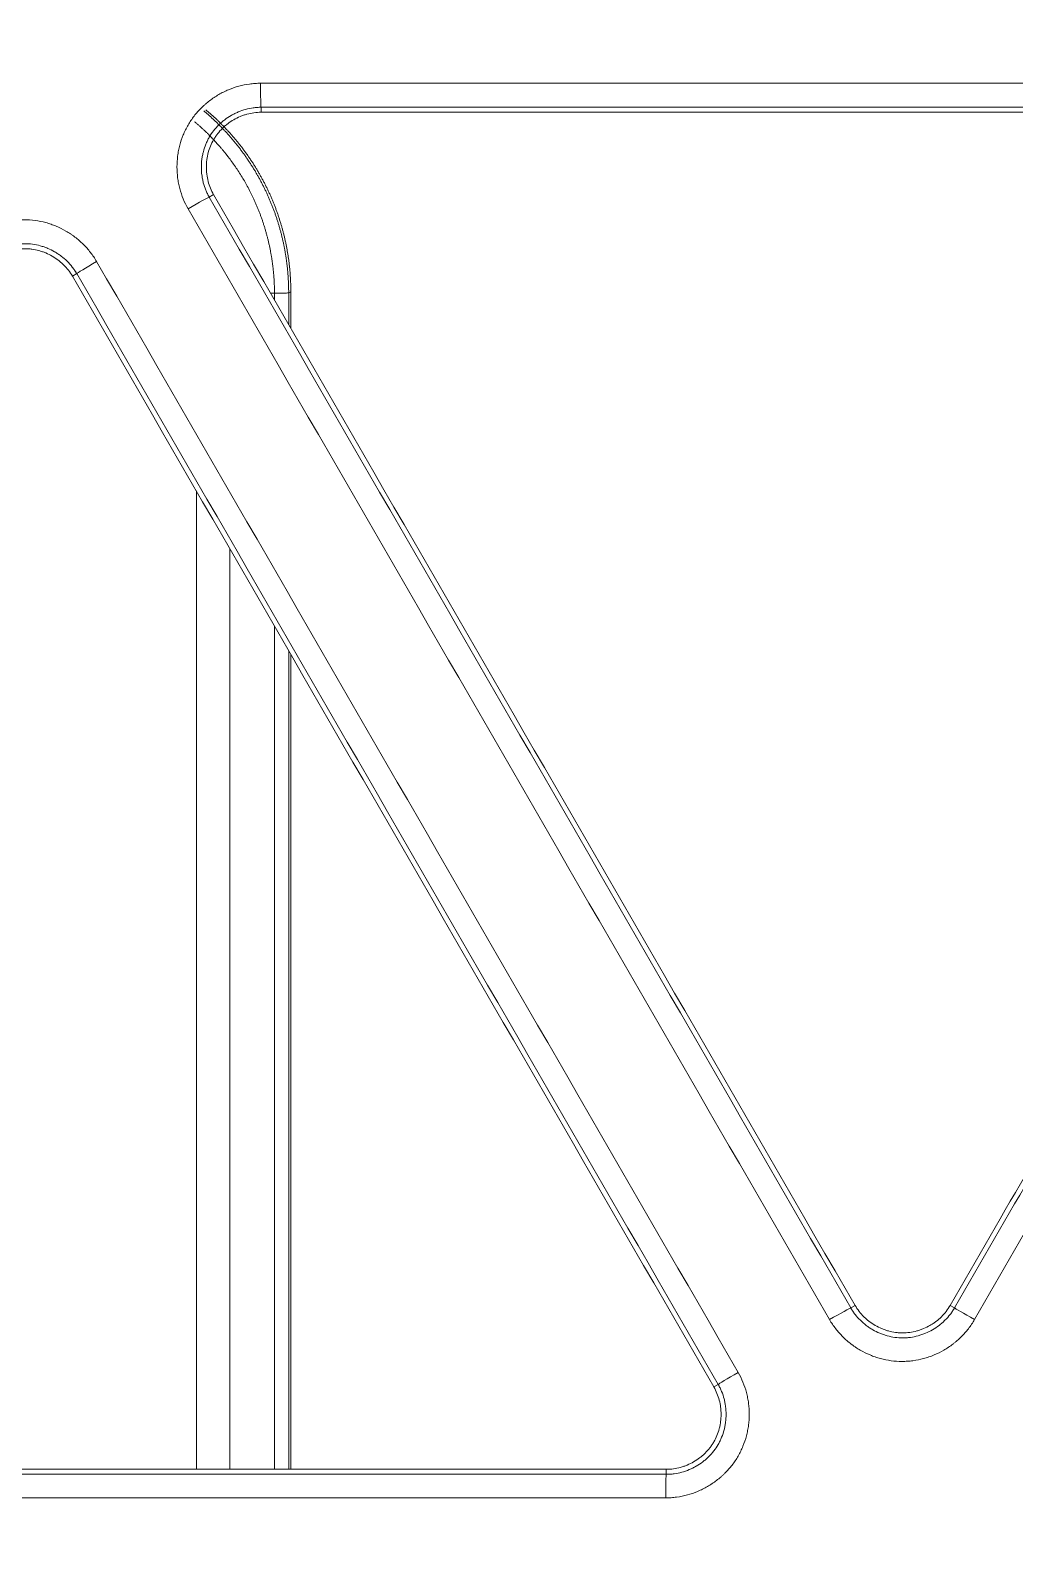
# Model space of a CAD drawing. Header units: inches. Extents: x 405346 to 489838, y -25612 to 14934.
# Drawn here: x 462602.36 to 462621.98, y 4442.66 to 4472.97 of the extents above; entities that cross this region are included whole.
import ezdxf

# ---------------------------------------------------------------- set-up
doc = ezdxf.new("R2010")
doc.units = ezdxf.units.IN
doc.header["$LTSCALE"] = 200
doc.header["$MEASUREMENT"] = 0
doc.layers.add('SS-EQ', color=2, linetype='Continuous', lineweight=20)

# ---------------------------------------------------------------- blocks, each defined once
blk = doc.blocks.new('4way무풍')
at = {"layer": 'SS-EQ'}
for p, q in [((-187.771, 150.014), (-187.771, 149.915)), ((-188.719, 148.273), (-188.805, 148.223)), ((-191.448, 146.698), (-191.534, 146.648)), ((-187.585, 146.309), (-187.505, 146.309)), ((-187.505, 146.169), (-187.505, 146.309)), ((-187.221, 146.312), (-187.179, 146.332)), ((-187.221, 145.677), (-187.221, 146.312)), ((-187.179, 146.332), (-187.179, 145.602)), ((-189.062, 142.365), (-189.062, 122.857)), ((-188.398, 141.214), (-188.398, 122.856)), ((-187.505, 122.856), (-187.505, 139.666)), ((-187.221, 122.855), (-187.221, 139.174)), ((-187.179, 139.099), (-187.179, 122.854)), ((-176.018, 126.075), (-175.932, 126.125)), ((-174.036, 126.125), (-173.949, 126.075)), ((-178.747, 124.499), (-178.66, 124.549)), ((-179.695, 122.758), (-179.695, 122.858))]:
    blk.add_line(p, q, dxfattribs=at)
for centre, major_axis, ratio, start_param, end_param in [((-187.771, 150.488), (0, -0.474), 0.026189, 4.702146, 6.248086), ((-189.215, 147.986), (0.41, 0.237), 0.021927, 0.034915, 1.589153), ((-191.037, 146.934), (-0.41, -0.237), 0.021947, 4.731415, 6.24827), ((-176.428, 125.838), (0.41, 0.237), 0.020871, 0.034914, 1.589055), ((-173.539, 125.838), (0.41, -0.237), 0.004785, 3.1765, 4.685594), ((-178.25, 124.786), (0.41, 0.237), 0.020874, 1.589656, 3.106678), ((-179.694, 122.284), (0, -0.474), 0.027345, 3.176512, 4.704134)]:
    blk.add_ellipse(centre, major_axis=major_axis, ratio=ratio, start_param=start_param, end_param=end_param, dxfattribs=at)
for points, knots in [([(-346.359, 0), (-346.359, 27.812), (-346.359, 55.623), (-346.359, 97.341), (-346.359, 111.247), (-346.359, 139.059), (-346.359, 152.964), (-346.359, 180.776), (-346.359, 194.682), (-346.359, 222.494), (-346.359, 236.4), (-346.358, 257.259), (-346.358, 264.212), (-346.359, 272.903), (-346.359, 274.641), (-346.359, 277.248), (-346.359, 278.117), (-346.358, 279.856), (-346.358, 280.725), (-346.358, 282.028), (-346.358, 282.463), (-346.358, 283.332), (-346.359, 283.767), (-346.359, 284.419), (-346.359, 284.636), (-346.359, 285.07), (-346.358, 285.288), (-346.355, 285.722), (-346.353, 285.939), (-346.345, 286.374), (-346.34, 286.591), (-346.322, 287.243), (-346.305, 287.677), (-346.262, 288.546), (-346.235, 288.98), (-346.174, 289.848), (-346.138, 290.283), (-346.078, 290.934), (-346.057, 291.151), (-346.012, 291.584), (-345.894, 292.666), (-345.748, 293.74), (-345.479, 295.449), (-345.327, 296.299), (-344.817, 298.834), (-344.407, 300.504), (-343.687, 302.982), (-343.172, 304.624), (-342.294, 307.059), (-341.638, 308.662), (-341.119, 309.858), (-340.941, 310.255), (-340.713, 310.75), (-340.668, 310.849), (-340.576, 311.047), (-340.437, 311.342), (-339.919, 312.422), (-339.029, 314.158), (-338.177, 315.659), (-336.854, 317.88), (-335.912, 319.32), (-334.41, 321.417), (-333.378, 322.795), (-331.741, 324.8), (-330.589, 326.095), (-329.702, 327.05), (-329.403, 327.366), (-329.023, 327.757), (-328.947, 327.835), (-328.795, 327.991), (-328.566, 328.224), (-327.719, 329.07), (-326.303, 330.411), (-324.35, 332.11), (-322.332, 333.721), (-320.944, 334.737), (-319.535, 335.723), (-318.819, 336.202), (-317.367, 337.129), (-315.893, 338.027), (-314.376, 338.866), (-313.222, 339.472), (-312.835, 339.671), (-312.249, 339.962), (-312.054, 340.059), (-311.662, 340.249), (-309.896, 341.094), (-308.103, 341.848), (-305.68, 342.749), (-304.055, 343.315), (-302.408, 343.812), (-299.923, 344.505), (-298.245, 344.898), (-295.697, 345.381), (-294.842, 345.525), (-293.766, 345.682), (-293.551, 345.712), (-293.119, 345.77), (-292.903, 345.798), (-292.254, 345.879), (-291.821, 345.928), (-290.523, 346.062), (-289.657, 346.132), (-288.357, 346.21), (-287.924, 346.231), (-287.057, 346.265), (-286.624, 346.277), (-285.974, 346.288), (-285.757, 346.29), (-285.323, 346.293), (-285.107, 346.293), (-284.673, 346.294), (-284.456, 346.293), (-284.023, 346.293), (-283.806, 346.293), (-283.155, 346.292), (-282.722, 346.292), (-281.855, 346.292), (-281.421, 346.292), (-280.12, 346.293), (-279.253, 346.293), (-277.519, 346.294), (-276.652, 346.294), (-274.05, 346.294), (-272.316, 346.294), (-267.113, 346.293), (-263.645, 346.293), (-256.707, 346.293), (-253.239, 346.293), (-242.833, 346.293), (-235.896, 346.294), (-222.022, 346.294), (-215.084, 346.294), (-194.273, 346.294), (-180.398, 346.294), (-152.65, 346.294), (-138.775, 346.294), (-111.027, 346.294), (-97.152, 346.294), (-69.403, 346.294), (-55.529, 346.294), (-34.718, 346.294), (-27.78, 346.294), (-13.906, 346.294), (-6.969, 346.294), (-0.032, 346.294)], [0, 0, 0, 0, 0.125, 0.125, 0.1875, 0.1875, 0.25, 0.25, 0.3125, 0.3125, 0.375, 0.375, 0.40625, 0.40625, 0.414063, 0.414063, 0.417969, 0.417969, 0.421875, 0.421875, 0.423828, 0.423828, 0.425781, 0.425781, 0.426758, 0.426758, 0.427734, 0.427734, 0.428711, 0.428711, 0.429688, 0.429688, 0.431641, 0.431641, 0.433594, 0.433594, 0.435547, 0.435547, 0.436523, 0.436523, 0.4375, 0.441406, 0.441406, 0.445313, 0.445313, 0.453125, 0.453125, 0.457031, 0.460938, 0.464844, 0.464844, 0.466797, 0.466797, 0.467285, 0.467285, 0.467773, 0.46875, 0.472656, 0.476563, 0.476563, 0.484375, 0.484375, 0.488281, 0.492188, 0.496094, 0.496094, 0.498047, 0.498047, 0.498535, 0.498535, 0.499023, 0.5, 0.503906, 0.507813, 0.511719, 0.515625, 0.515625, 0.519531, 0.519531, 0.523438, 0.527344, 0.527344, 0.529297, 0.529297, 0.530273, 0.530273, 0.53125, 0.539063, 0.539063, 0.542969, 0.546875, 0.546875, 0.554688, 0.554688, 0.558594, 0.558594, 0.55957, 0.55957, 0.560547, 0.560547, 0.5625, 0.5625, 0.566406, 0.566406, 0.568359, 0.568359, 0.570313, 0.570313, 0.571289, 0.571289, 0.572266, 0.572266, 0.573242, 0.573242, 0.574219, 0.574219, 0.576172, 0.576172, 0.578125, 0.578125, 0.582031, 0.582031, 0.585938, 0.585938, 0.59375, 0.59375, 0.609375, 0.609375, 0.625, 0.625, 0.65625, 0.65625, 0.6875, 0.6875, 0.75, 0.75, 0.8125, 0.8125, 0.875, 0.875, 0.9375, 0.9375, 0.96875, 0.96875, 1, 1, 1, 1]), ([(-0.032, 345.099), (-6.961, 345.099), (-13.891, 345.099), (-27.749, 345.099), (-34.679, 345.098), (-55.467, 345.098), (-69.326, 345.098), (-97.044, 345.097), (-110.903, 345.097), (-138.621, 345.096), (-152.479, 345.095), (-180.197, 345.093), (-194.056, 345.092), (-214.845, 345.089), (-221.774, 345.088), (-235.633, 345.086), (-242.562, 345.085), (-256.421, 345.082), (-263.351, 345.08), (-272.012, 345.079), (-273.745, 345.079), (-276.343, 345.078), (-277.21, 345.078), (-278.942, 345.077), (-279.808, 345.077), (-281.107, 345.076), (-281.54, 345.076), (-282.407, 345.076), (-282.84, 345.076), (-283.706, 345.075), (-284.139, 345.075), (-284.789, 345.074), (-285.005, 345.073), (-285.438, 345.071), (-285.655, 345.069), (-286.304, 345.059), (-286.737, 345.048), (-287.602, 345.017), (-288.034, 344.996), (-289.33, 344.921), (-290.194, 344.852), (-291.488, 344.721), (-291.92, 344.673), (-292.566, 344.593), (-292.782, 344.565), (-293.212, 344.507), (-294.286, 344.357), (-295.351, 344.179), (-297.891, 343.698), (-299.563, 343.307), (-302.038, 342.614), (-303.678, 342.117), (-305.297, 341.55), (-307.709, 340.648), (-309.296, 339.975), (-311.056, 339.137), (-311.349, 338.996), (-311.641, 338.852), (-311.836, 338.756), (-311.933, 338.707), (-312.418, 338.463), (-312.803, 338.264), (-313.95, 337.656), (-314.704, 337.235), (-316.19, 336.364), (-316.921, 335.913), (-318.363, 334.982), (-319.073, 334.501), (-320.472, 333.511), (-321.848, 332.49), (-323.849, 330.871), (-325.784, 329.163), (-327.03, 327.964), (-327.795, 327.195), (-327.947, 327.04), (-328.25, 326.729), (-328.401, 326.572), (-328.849, 326.101), (-329.144, 325.784), (-330.019, 324.826), (-331.153, 323.527), (-332.763, 321.515), (-333.776, 320.132), (-334.759, 318.728), (-335.235, 318.015), (-336.157, 316.57), (-336.603, 315.837), (-337.465, 314.349), (-338.296, 312.841), (-339.065, 311.29), (-339.481, 310.406), (-339.527, 310.307), (-339.618, 310.11), (-339.754, 309.814), (-340.065, 309.122), (-340.322, 308.526), (-340.821, 307.33), (-341.451, 305.726), (-342.288, 303.29), (-342.776, 301.647), (-343.454, 299.168), (-343.836, 297.496), (-344.302, 294.959), (-344.439, 294.108), (-344.619, 292.825), (-344.701, 292.181), (-344.786, 291.427), (-344.82, 291.103), (-344.842, 290.887), (-344.852, 290.779), (-344.946, 289.806), (-345.01, 288.941), (-345.078, 287.644), (-345.096, 287.211), (-345.116, 286.563), (-345.122, 286.346), (-345.13, 285.914), (-345.133, 285.698), (-345.138, 285.265), (-345.139, 285.049), (-345.14, 284.616), (-345.14, 284.4), (-345.141, 283.751), (-345.141, 283.319), (-345.141, 282.67), (-345.141, 282.453), (-345.141, 282.021), (-345.141, 281.805), (-345.142, 281.156), (-345.142, 280.723), (-345.142, 279.426), (-345.143, 278.561), (-345.144, 276.83), (-345.144, 275.965), (-345.145, 273.37), (-345.145, 271.64), (-345.146, 262.989), (-345.147, 256.068), (-345.152, 235.306), (-345.154, 221.464), (-345.157, 193.781), (-345.158, 179.94), (-345.16, 152.257), (-345.161, 138.415), (-345.162, 110.732), (-345.163, 69.207), (-345.164, 27.683), (-345.164, 0)], [0, 0, 0, 0, 0.03125, 0.03125, 0.0625, 0.0625, 0.125, 0.125, 0.1875, 0.1875, 0.25, 0.25, 0.3125, 0.3125, 0.34375, 0.34375, 0.375, 0.375, 0.40625, 0.40625, 0.414063, 0.414063, 0.417969, 0.417969, 0.421875, 0.421875, 0.423828, 0.423828, 0.425781, 0.425781, 0.427734, 0.427734, 0.428711, 0.428711, 0.429688, 0.429688, 0.431641, 0.431641, 0.433594, 0.433594, 0.4375, 0.4375, 0.439453, 0.439453, 0.44043, 0.44043, 0.441406, 0.445313, 0.445313, 0.453125, 0.453125, 0.457031, 0.460938, 0.460938, 0.46875, 0.46875, 0.469727, 0.470215, 0.470215, 0.470703, 0.470703, 0.472656, 0.472656, 0.476563, 0.476563, 0.480469, 0.480469, 0.484375, 0.484375, 0.488281, 0.492188, 0.496094, 0.5, 0.5, 0.500977, 0.500977, 0.501953, 0.501953, 0.503906, 0.503906, 0.507813, 0.511719, 0.515625, 0.515625, 0.519531, 0.519531, 0.523438, 0.523438, 0.527344, 0.53125, 0.53125, 0.531738, 0.531738, 0.532227, 0.533203, 0.535156, 0.535156, 0.539063, 0.542969, 0.546875, 0.546875, 0.554688, 0.554688, 0.558594, 0.558594, 0.560547, 0.561523, 0.562012, 0.562012, 0.5625, 0.5625, 0.566406, 0.566406, 0.568359, 0.568359, 0.569336, 0.569336, 0.570313, 0.570313, 0.571289, 0.571289, 0.572266, 0.572266, 0.574219, 0.574219, 0.575195, 0.575195, 0.576172, 0.576172, 0.578125, 0.578125, 0.582031, 0.582031, 0.585938, 0.585938, 0.59375, 0.59375, 0.625, 0.625, 0.6875, 0.6875, 0.75, 0.75, 0.8125, 0.8125, 0.875, 1, 1, 1, 1]), ([(-189.228, 147.991), (-189.264, 148.055), (-189.296, 148.12), (-189.351, 148.254), (-189.374, 148.322), (-189.402, 148.428), (-189.41, 148.463), (-189.421, 148.517), (-189.424, 148.535), (-189.43, 148.571), (-189.433, 148.59), (-189.444, 148.68), (-189.453, 148.824), (-189.444, 148.969), (-189.433, 149.06), (-189.43, 149.078), (-189.424, 149.115), (-189.421, 149.132), (-189.41, 149.186), (-189.402, 149.222), (-189.374, 149.327), (-189.352, 149.395), (-189.31, 149.496), (-189.295, 149.529), (-189.263, 149.595), (-189.246, 149.627), (-189.191, 149.722), (-189.11, 149.842), (-189.014, 149.951), (-188.949, 150.015), (-188.936, 150.028), (-188.909, 150.053), (-188.896, 150.065), (-188.854, 150.101), (-188.826, 150.124), (-188.74, 150.19), (-188.679, 150.23), (-188.585, 150.285), (-188.537, 150.311), (-188.488, 150.334), (-188.454, 150.349), (-188.438, 150.357), (-188.353, 150.392), (-188.216, 150.439), (-188.074, 150.468), (-187.966, 150.483), (-187.93, 150.487), (-187.856, 150.492), (-187.82, 150.493), (-187.783, 150.493)], [0, 0, 0, 0, 0.0625, 0.0625, 0.125, 0.125, 0.15625, 0.15625, 0.171875, 0.171875, 0.1875, 0.1875, 0.25, 0.3125, 0.3125, 0.328125, 0.328125, 0.34375, 0.34375, 0.375, 0.375, 0.4375, 0.4375, 0.46875, 0.46875, 0.5, 0.5, 0.5625, 0.625, 0.625, 0.640625, 0.640625, 0.65625, 0.65625, 0.6875, 0.6875, 0.75, 0.75, 0.78125, 0.796875, 0.796875, 0.8125, 0.8125, 0.875, 0.9375, 0.9375, 0.96875, 0.96875, 1, 1, 1, 1]), ([(-187.783, 150.493), (-186.717, 150.493), (-185.652, 150.493), (-183.52, 150.493), (-182.455, 150.493), (-179.258, 150.494), (-177.126, 150.494), (-170.732, 150.494), (-166.468, 150.495), (-162.205, 150.495)], [0, 0, 0, 0, 0.125, 0.125, 0.25, 0.25, 0.5, 0.5, 1, 1, 1, 1]), ([(-187.771, 150.014), (-187.774, 150.014), (-187.778, 150.014), (-187.784, 150.014), (-187.794, 150.014), (-187.804, 150.014), (-187.824, 150.013), (-187.837, 150.013), (-187.876, 150.01), (-187.902, 150.007), (-187.979, 149.996), (-188.081, 149.975), (-188.179, 149.942), (-188.239, 149.916), (-188.251, 149.911), (-188.275, 149.9), (-188.31, 149.883), (-188.345, 149.865), (-188.412, 149.826), (-188.455, 149.797), (-188.517, 149.75), (-188.537, 149.733), (-188.577, 149.699), (-188.596, 149.681), (-188.652, 149.626), (-188.721, 149.549), (-188.779, 149.462), (-188.818, 149.395), (-188.83, 149.371), (-188.853, 149.324), (-188.864, 149.301), (-188.893, 149.229), (-188.91, 149.179), (-188.929, 149.104), (-188.938, 149.066), (-188.945, 149.028), (-188.949, 149.002), (-188.951, 148.989), (-188.959, 148.924), (-188.966, 148.82), (-188.959, 148.716), (-188.949, 148.639), (-188.945, 148.613), (-188.935, 148.562), (-188.93, 148.536), (-188.91, 148.461), (-188.893, 148.412), (-188.864, 148.34), (-188.848, 148.304), (-188.827, 148.263), (-188.816, 148.243), (-188.812, 148.235), (-188.808, 148.229), (-188.807, 148.226), (-188.805, 148.223)], [0, 0, 0, 0, 0.003906, 0.003906, 0.007812, 0.015625, 0.015625, 0.03125, 0.03125, 0.0625, 0.0625, 0.125, 0.1875, 0.1875, 0.203125, 0.203125, 0.21875, 0.25, 0.25, 0.3125, 0.3125, 0.34375, 0.34375, 0.375, 0.375, 0.4375, 0.5, 0.5, 0.53125, 0.53125, 0.5625, 0.5625, 0.625, 0.625, 0.65625, 0.671875, 0.671875, 0.6875, 0.6875, 0.75, 0.8125, 0.8125, 0.84375, 0.84375, 0.875, 0.875, 0.9375, 0.9375, 0.96875, 0.984375, 0.992187, 0.996094, 0.996094, 1, 1, 1, 1]), ([(-188.914, 149.942), (-188.905, 149.934), (-188.887, 149.919), (-188.861, 149.897), (-188.835, 149.874), (-188.809, 149.851), (-188.783, 149.828), (-188.757, 149.804), (-188.732, 149.781), (-188.706, 149.757), (-188.681, 149.733), (-188.656, 149.709), (-188.631, 149.685), (-188.607, 149.66), (-188.582, 149.635), (-188.558, 149.611), (-188.534, 149.586), (-188.51, 149.56), (-188.486, 149.535), (-188.463, 149.509), (-188.439, 149.484), (-188.416, 149.458), (-188.393, 149.432), (-188.37, 149.406), (-188.348, 149.379), (-188.325, 149.353), (-188.303, 149.326), (-188.281, 149.299), (-188.259, 149.272), (-188.238, 149.245), (-188.216, 149.217), (-188.195, 149.19), (-188.174, 149.162), (-188.153, 149.134), (-188.133, 149.106), (-188.112, 149.078), (-188.092, 149.05), (-188.072, 149.021), (-188.053, 148.993), (-188.033, 148.964), (-188.014, 148.935), (-187.995, 148.906), (-187.976, 148.877), (-187.957, 148.848), (-187.938, 148.818), (-187.92, 148.789), (-187.902, 148.759), (-187.884, 148.729), (-187.867, 148.699), (-187.849, 148.669), (-187.832, 148.639), (-187.815, 148.609), (-187.798, 148.578), (-187.782, 148.548), (-187.766, 148.517), (-187.75, 148.486), (-187.734, 148.455), (-187.718, 148.424), (-187.703, 148.393), (-187.688, 148.362), (-187.673, 148.33), (-187.658, 148.299), (-187.644, 148.267), (-187.629, 148.236), (-187.615, 148.204), (-187.602, 148.172), (-187.588, 148.14), (-187.575, 148.108), (-187.562, 148.076), (-187.549, 148.043), (-187.536, 148.011), (-187.524, 147.979), (-187.512, 147.946), (-187.5, 147.913), (-187.488, 147.881), (-187.477, 147.848), (-187.466, 147.815), (-187.455, 147.782), (-187.444, 147.749), (-187.434, 147.716), (-187.424, 147.682), (-187.414, 147.649), (-187.404, 147.616), (-187.395, 147.582), (-187.386, 147.549), (-187.377, 147.515), (-187.368, 147.482), (-187.36, 147.448), (-187.351, 147.414), (-187.343, 147.38), (-187.336, 147.346), (-187.328, 147.312), (-187.321, 147.278), (-187.314, 147.244), (-187.307, 147.21), (-187.301, 147.176), (-187.295, 147.142), (-187.289, 147.108), (-187.283, 147.074), (-187.278, 147.039), (-187.272, 147.005), (-187.267, 146.97), (-187.263, 146.936), (-187.258, 146.902), (-187.254, 146.867), (-187.25, 146.833), (-187.246, 146.798), (-187.243, 146.763), (-187.24, 146.729), (-187.237, 146.694), (-187.234, 146.66), (-187.232, 146.625), (-187.23, 146.59), (-187.228, 146.556), (-187.226, 146.521), (-187.225, 146.486), (-187.223, 146.451), (-187.223, 146.417), (-187.222, 146.382), (-187.222, 146.347), (-187.221, 146.324), (-187.221, 146.312)], [0, 0, 0, 0, 0.008403, 0.016807, 0.02521, 0.033614, 0.042017, 0.050421, 0.058824, 0.067227, 0.075631, 0.084034, 0.092438, 0.100841, 0.109244, 0.117648, 0.126051, 0.134455, 0.142858, 0.151261, 0.159665, 0.168068, 0.176471, 0.184875, 0.193278, 0.201682, 0.210085, 0.218488, 0.226892, 0.235295, 0.243698, 0.252102, 0.260505, 0.268908, 0.277312, 0.285715, 0.294118, 0.302522, 0.310925, 0.319328, 0.327732, 0.336135, 0.344538, 0.352942, 0.361345, 0.369748, 0.378152, 0.386555, 0.394958, 0.403362, 0.411765, 0.420168, 0.428572, 0.436975, 0.445378, 0.453782, 0.462185, 0.470588, 0.478992, 0.487395, 0.495798, 0.504202, 0.512605, 0.521008, 0.529412, 0.537815, 0.546218, 0.554622, 0.563025, 0.571428, 0.579832, 0.588235, 0.596638, 0.605042, 0.613445, 0.621848, 0.630252, 0.638655, 0.647058, 0.655462, 0.663865, 0.672268, 0.680672, 0.689075, 0.697478, 0.705882, 0.714285, 0.722688, 0.731092, 0.739495, 0.747898, 0.756302, 0.764705, 0.773108, 0.781512, 0.789915, 0.798318, 0.806722, 0.815125, 0.823529, 0.831932, 0.840335, 0.848739, 0.857142, 0.865545, 0.873949, 0.882352, 0.890756, 0.899159, 0.907562, 0.915966, 0.924369, 0.932773, 0.941176, 0.949579, 0.957983, 0.966386, 0.97479, 0.983193, 0.991597, 1, 1, 1, 1]), ([(-187.179, 146.332), (-187.179, 146.344), (-187.179, 146.367), (-187.179, 146.402), (-187.18, 146.437), (-187.181, 146.471), (-187.182, 146.506), (-187.183, 146.541), (-187.185, 146.576), (-187.187, 146.61), (-187.189, 146.645), (-187.191, 146.68), (-187.194, 146.714), (-187.197, 146.749), (-187.2, 146.783), (-187.204, 146.818), (-187.207, 146.853), (-187.211, 146.887), (-187.215, 146.922), (-187.22, 146.956), (-187.224, 146.99), (-187.229, 147.025), (-187.235, 147.059), (-187.24, 147.094), (-187.246, 147.128), (-187.252, 147.162), (-187.258, 147.196), (-187.264, 147.23), (-187.271, 147.264), (-187.278, 147.298), (-187.285, 147.332), (-187.293, 147.366), (-187.3, 147.4), (-187.308, 147.434), (-187.317, 147.468), (-187.325, 147.502), (-187.334, 147.535), (-187.343, 147.569), (-187.352, 147.602), (-187.361, 147.636), (-187.371, 147.669), (-187.381, 147.702), (-187.391, 147.736), (-187.402, 147.769), (-187.412, 147.802), (-187.423, 147.835), (-187.434, 147.868), (-187.446, 147.901), (-187.457, 147.933), (-187.469, 147.966), (-187.481, 147.999), (-187.494, 148.031), (-187.506, 148.063), (-187.519, 148.096), (-187.532, 148.128), (-187.545, 148.16), (-187.559, 148.192), (-187.573, 148.224), (-187.586, 148.256), (-187.601, 148.287), (-187.615, 148.319), (-187.63, 148.35), (-187.645, 148.382), (-187.66, 148.413), (-187.675, 148.444), (-187.691, 148.475), (-187.707, 148.506), (-187.723, 148.537), (-187.739, 148.568), (-187.756, 148.598), (-187.772, 148.629), (-187.789, 148.659), (-187.806, 148.689), (-187.824, 148.719), (-187.841, 148.749), (-187.859, 148.779), (-187.877, 148.809), (-187.896, 148.838), (-187.914, 148.868), (-187.933, 148.897), (-187.952, 148.926), (-187.971, 148.955), (-187.99, 148.984), (-188.01, 149.013), (-188.029, 149.041), (-188.049, 149.07), (-188.07, 149.098), (-188.09, 149.126), (-188.111, 149.154), (-188.131, 149.182), (-188.152, 149.21), (-188.174, 149.237), (-188.195, 149.265), (-188.217, 149.292), (-188.238, 149.319), (-188.26, 149.346), (-188.283, 149.373), (-188.305, 149.399), (-188.328, 149.426), (-188.35, 149.452), (-188.373, 149.478), (-188.396, 149.504), (-188.42, 149.529), (-188.443, 149.555), (-188.467, 149.58), (-188.491, 149.606), (-188.515, 149.631), (-188.539, 149.655), (-188.564, 149.68), (-188.588, 149.705), (-188.613, 149.729), (-188.638, 149.753), (-188.663, 149.777), (-188.689, 149.801), (-188.714, 149.824), (-188.74, 149.848), (-188.766, 149.871), (-188.792, 149.894), (-188.818, 149.917), (-188.844, 149.939), (-188.862, 149.954), (-188.871, 149.962)], [0, 0, 0, 0, 0.008404, 0.016807, 0.025211, 0.033614, 0.042017, 0.050421, 0.058824, 0.067228, 0.075631, 0.084035, 0.092438, 0.100842, 0.109245, 0.117648, 0.126052, 0.134455, 0.142859, 0.151262, 0.159666, 0.168069, 0.176472, 0.184876, 0.193279, 0.201682, 0.210086, 0.218489, 0.226892, 0.235296, 0.243699, 0.252103, 0.260506, 0.268909, 0.277313, 0.285716, 0.294119, 0.302523, 0.310926, 0.319329, 0.327732, 0.336136, 0.344539, 0.352942, 0.361346, 0.369749, 0.378152, 0.386556, 0.394959, 0.403362, 0.411765, 0.420169, 0.428572, 0.436975, 0.445379, 0.453782, 0.462185, 0.470588, 0.478992, 0.487395, 0.495798, 0.504202, 0.512605, 0.521008, 0.529412, 0.537815, 0.546218, 0.554621, 0.563025, 0.571428, 0.579831, 0.588235, 0.596638, 0.605041, 0.613444, 0.621848, 0.630251, 0.638654, 0.647058, 0.655461, 0.663864, 0.672268, 0.680671, 0.689074, 0.697477, 0.705881, 0.714284, 0.722687, 0.731091, 0.739494, 0.747897, 0.756301, 0.764704, 0.773108, 0.781511, 0.789914, 0.798318, 0.806721, 0.815124, 0.823528, 0.831931, 0.840334, 0.848738, 0.857141, 0.865545, 0.873948, 0.882352, 0.890755, 0.899158, 0.907562, 0.915965, 0.924369, 0.932772, 0.941176, 0.949579, 0.957983, 0.966386, 0.974789, 0.983193, 0.991596, 1, 1, 1, 1]), ([(-188.719, 148.273), (-188.743, 148.315), (-188.764, 148.358), (-188.8, 148.447), (-188.83, 148.537), (-188.848, 148.63), (-188.857, 148.702), (-188.86, 148.726), (-188.863, 148.773), (-188.863, 148.797), (-188.863, 148.869), (-188.86, 148.916), (-188.851, 148.987), (-188.848, 149.01), (-188.838, 149.058), (-188.833, 149.081), (-188.815, 149.15), (-188.785, 149.241), (-188.743, 149.326), (-188.707, 149.388), (-188.694, 149.409), (-188.667, 149.449), (-188.653, 149.468), (-188.61, 149.524), (-188.578, 149.56), (-188.527, 149.61), (-188.501, 149.634), (-188.474, 149.657), (-188.455, 149.672), (-188.446, 149.68), (-188.398, 149.716), (-188.318, 149.769), (-188.233, 149.811), (-188.167, 149.839), (-188.145, 149.847), (-188.099, 149.863), (-188.076, 149.87), (-188.008, 149.889), (-187.961, 149.899), (-187.867, 149.911), (-187.819, 149.915), (-187.771, 149.915)], [0, 0, 0, 0, 0.0625, 0.0625, 0.125, 0.1875, 0.1875, 0.21875, 0.21875, 0.25, 0.25, 0.3125, 0.3125, 0.34375, 0.34375, 0.375, 0.375, 0.4375, 0.5, 0.5, 0.53125, 0.53125, 0.5625, 0.5625, 0.625, 0.625, 0.65625, 0.671875, 0.671875, 0.6875, 0.6875, 0.75, 0.8125, 0.8125, 0.84375, 0.84375, 0.875, 0.875, 0.9375, 0.9375, 1, 1, 1, 1]), ([(-162.196, 150.014), (-166.459, 150.014), (-170.722, 150.014), (-177.116, 150.014), (-179.247, 150.014), (-182.443, 150.014), (-183.509, 150.014), (-185.64, 150.014), (-186.706, 150.014), (-187.771, 150.014)], [0, 0, 0, 0, 0.5, 0.5, 0.75, 0.75, 0.875, 0.875, 1, 1, 1, 1]), ([(-162.196, 149.915), (-166.459, 149.915), (-170.722, 149.915), (-177.116, 149.915), (-179.247, 149.915), (-183.509, 149.915), (-185.64, 149.915), (-187.771, 149.915)], [0, 0, 0, 0, 0.5, 0.5, 0.75, 0.75, 1, 1, 1, 1]), ([(-187.505, 146.309), (-187.505, 146.321), (-187.505, 146.343), (-187.505, 146.376), (-187.506, 146.41), (-187.507, 146.444), (-187.508, 146.477), (-187.509, 146.511), (-187.511, 146.544), (-187.513, 146.578), (-187.515, 146.611), (-187.517, 146.645), (-187.52, 146.678), (-187.523, 146.711), (-187.526, 146.745), (-187.53, 146.778), (-187.533, 146.812), (-187.537, 146.845), (-187.541, 146.878), (-187.546, 146.911), (-187.55, 146.945), (-187.555, 146.978), (-187.561, 147.011), (-187.566, 147.044), (-187.572, 147.077), (-187.578, 147.11), (-187.584, 147.143), (-187.59, 147.176), (-187.597, 147.209), (-187.604, 147.242), (-187.611, 147.275), (-187.618, 147.308), (-187.626, 147.34), (-187.634, 147.373), (-187.642, 147.405), (-187.65, 147.438), (-187.659, 147.47), (-187.668, 147.503), (-187.677, 147.535), (-187.686, 147.567), (-187.696, 147.599), (-187.705, 147.632), (-187.715, 147.664), (-187.726, 147.696), (-187.736, 147.727), (-187.747, 147.759), (-187.758, 147.791), (-187.769, 147.823), (-187.781, 147.854), (-187.792, 147.886), (-187.804, 147.917), (-187.817, 147.948), (-187.829, 147.979), (-187.842, 148.01), (-187.855, 148.041), (-187.868, 148.072), (-187.881, 148.103), (-187.895, 148.134), (-187.909, 148.164), (-187.952, 148.258), (-188.03, 148.413), (-188.15, 148.625), (-188.282, 148.829), (-188.38, 148.964), (-188.435, 149.035), (-188.443, 149.046), (-188.453, 149.058), (-188.464, 149.072), (-188.476, 149.088), (-188.49, 149.105), (-188.505, 149.124), (-188.522, 149.144), (-188.54, 149.166), (-188.559, 149.189), (-188.58, 149.214), (-188.602, 149.24), (-188.626, 149.267), (-188.652, 149.296), (-188.679, 149.326), (-188.708, 149.357), (-188.739, 149.389), (-188.771, 149.423), (-188.805, 149.458), (-188.841, 149.494), (-188.879, 149.53), (-188.919, 149.568), (-188.961, 149.607), (-189.005, 149.646), (-189.051, 149.687), (-189.082, 149.713), (-189.098, 149.727)], [0, 0, 0, 0, 0.008617, 0.017234, 0.025852, 0.034469, 0.043087, 0.051706, 0.060324, 0.068943, 0.077562, 0.086181, 0.094801, 0.103421, 0.112041, 0.120661, 0.129282, 0.137902, 0.146524, 0.155145, 0.163766, 0.172388, 0.18101, 0.189632, 0.198254, 0.206876, 0.215499, 0.224121, 0.232744, 0.241366, 0.249989, 0.258612, 0.267235, 0.275857, 0.28448, 0.293103, 0.301726, 0.310348, 0.318971, 0.327593, 0.336216, 0.344838, 0.35346, 0.362083, 0.370704, 0.379326, 0.387948, 0.39657, 0.405191, 0.413812, 0.422433, 0.431054, 0.439675, 0.448296, 0.456917, 0.465537, 0.474158, 0.482778, 0.491398, 0.500018, 0.562513, 0.625014, 0.687521, 0.750032, 0.753041, 0.756578, 0.760643, 0.765238, 0.770361, 0.776012, 0.782192, 0.788901, 0.796139, 0.803905, 0.812199, 0.821022, 0.830374, 0.840254, 0.850662, 0.861599, 0.873063, 0.885056, 0.897577, 0.910626, 0.924202, 0.938306, 0.952938, 0.968098, 0.983785, 1, 1, 1, 1]), ([(-174.036, 126.125), (-172.97, 127.97), (-171.372, 130.739), (-169.774, 133.508), (-168.708, 135.353), (-168.175, 136.276), (-166.577, 139.045), (-165.511, 140.89), (-163.38, 144.582), (-162.314, 146.427), (-161.249, 148.273)], [0, 0, 0, 0, 0.25, 0.375, 0.375, 0.5, 0.5, 0.75, 0.75, 1, 1, 1, 1]), ([(-173.949, 126.075), (-172.884, 127.92), (-171.285, 130.689), (-169.687, 133.457), (-168.621, 135.303), (-168.088, 136.226), (-166.49, 138.994), (-165.424, 140.84), (-163.293, 144.532), (-162.227, 146.377), (-161.162, 148.223)], [0, 0, 0, 0, 0.25, 0.375, 0.375, 0.5, 0.5, 0.75, 0.75, 1, 1, 1, 1]), ([(-160.761, 147.993), (-161.827, 146.147), (-162.893, 144.301), (-165.024, 140.609), (-166.09, 138.764), (-167.689, 135.995), (-168.222, 135.072), (-169.288, 133.226), (-169.821, 132.303), (-171.419, 129.534), (-172.485, 127.688), (-173.551, 125.842)], [0, 0, 0, 0, 0.25, 0.25, 0.5, 0.5, 0.625, 0.625, 0.75, 0.75, 1, 1, 1, 1]), ([(-193.939, 146.939), (-193.903, 147.002), (-193.862, 147.062), (-193.773, 147.177), (-193.726, 147.231), (-193.648, 147.308), (-193.621, 147.333), (-193.58, 147.369), (-193.566, 147.381), (-193.538, 147.404), (-193.523, 147.415), (-193.451, 147.471), (-193.33, 147.551), (-193.2, 147.615), (-193.116, 147.651), (-193.099, 147.657), (-193.064, 147.67), (-193.047, 147.677), (-192.995, 147.694), (-192.961, 147.705), (-192.856, 147.734), (-192.785, 147.748), (-192.677, 147.763), (-192.641, 147.766), (-192.568, 147.771), (-192.531, 147.773), (-192.422, 147.773), (-192.277, 147.763), (-192.135, 147.734), (-192.047, 147.71), (-192.03, 147.705), (-191.995, 147.694), (-191.977, 147.688), (-191.925, 147.671), (-191.891, 147.658), (-191.791, 147.616), (-191.726, 147.584), (-191.632, 147.529), (-191.585, 147.501), (-191.54, 147.47), (-191.51, 147.448), (-191.496, 147.437), (-191.423, 147.382), (-191.313, 147.287), (-191.217, 147.178), (-191.15, 147.092), (-191.129, 147.063), (-191.088, 147.002), (-191.069, 146.97), (-191.05, 146.939)], [0, 0, 0, 0, 0.0625, 0.0625, 0.125, 0.125, 0.15625, 0.15625, 0.171875, 0.171875, 0.1875, 0.1875, 0.25, 0.3125, 0.3125, 0.328125, 0.328125, 0.34375, 0.34375, 0.375, 0.375, 0.4375, 0.4375, 0.46875, 0.46875, 0.5, 0.5, 0.5625, 0.625, 0.625, 0.640625, 0.640625, 0.65625, 0.65625, 0.6875, 0.6875, 0.75, 0.75, 0.78125, 0.796875, 0.796875, 0.8125, 0.8125, 0.875, 0.9375, 0.9375, 0.96875, 0.96875, 1, 1, 1, 1]), ([(-191.448, 146.698), (-191.449, 146.701), (-191.451, 146.703), (-191.454, 146.709), (-191.459, 146.718), (-191.464, 146.726), (-191.475, 146.743), (-191.482, 146.754), (-191.504, 146.786), (-191.519, 146.807), (-191.567, 146.869), (-191.636, 146.946), (-191.715, 147.015), (-191.767, 147.054), (-191.777, 147.062), (-191.799, 147.077), (-191.831, 147.099), (-191.864, 147.12), (-191.932, 147.159), (-191.978, 147.182), (-192.05, 147.212), (-192.074, 147.221), (-192.124, 147.238), (-192.149, 147.246), (-192.224, 147.267), (-192.275, 147.277), (-192.378, 147.291), (-192.43, 147.295), (-192.508, 147.295), (-192.534, 147.294), (-192.586, 147.29), (-192.612, 147.287), (-192.689, 147.277), (-192.74, 147.266), (-192.815, 147.246), (-192.852, 147.234), (-192.889, 147.221), (-192.914, 147.212), (-192.926, 147.207), (-192.986, 147.181), (-193.079, 147.135), (-193.166, 147.078), (-193.228, 147.03), (-193.248, 147.014), (-193.288, 146.979), (-193.307, 146.962), (-193.363, 146.907), (-193.397, 146.868), (-193.445, 146.807), (-193.467, 146.775), (-193.492, 146.737), (-193.504, 146.717), (-193.509, 146.709), (-193.513, 146.703), (-193.514, 146.7), (-193.516, 146.697)], [0, 0, 0, 0, 0.003906, 0.003906, 0.007812, 0.015625, 0.015625, 0.03125, 0.03125, 0.0625, 0.0625, 0.125, 0.1875, 0.1875, 0.203125, 0.203125, 0.21875, 0.25, 0.25, 0.3125, 0.3125, 0.34375, 0.34375, 0.375, 0.375, 0.4375, 0.4375, 0.5, 0.5, 0.53125, 0.53125, 0.5625, 0.5625, 0.625, 0.625, 0.65625, 0.671875, 0.671875, 0.6875, 0.6875, 0.75, 0.8125, 0.8125, 0.84375, 0.84375, 0.875, 0.875, 0.9375, 0.9375, 0.96875, 0.984375, 0.992187, 0.996094, 0.996094, 1, 1, 1, 1]), ([(-193.43, 146.648), (-193.406, 146.689), (-193.379, 146.729), (-193.32, 146.805), (-193.257, 146.876), (-193.185, 146.938), (-193.138, 146.975), (-193.128, 146.982), (-193.108, 146.996), (-193.079, 147.016), (-193.048, 147.035), (-192.987, 147.071), (-192.944, 147.092), (-192.878, 147.119), (-192.856, 147.128), (-192.81, 147.143), (-192.787, 147.15), (-192.718, 147.169), (-192.625, 147.188), (-192.53, 147.195), (-192.458, 147.195), (-192.434, 147.194), (-192.386, 147.191), (-192.362, 147.188), (-192.292, 147.179), (-192.245, 147.169), (-192.177, 147.15), (-192.143, 147.14), (-192.109, 147.127), (-192.086, 147.119), (-192.075, 147.114), (-192.02, 147.091), (-191.935, 147.049), (-191.855, 146.996), (-191.798, 146.953), (-191.78, 146.938), (-191.743, 146.906), (-191.726, 146.89), (-191.675, 146.839), (-191.643, 146.804), (-191.585, 146.729), (-191.559, 146.689), (-191.534, 146.648)], [0, 0, 0, 0, 0.0625, 0.0625, 0.125, 0.1875, 0.1875, 0.203125, 0.203125, 0.21875, 0.25, 0.25, 0.3125, 0.3125, 0.34375, 0.34375, 0.375, 0.375, 0.4375, 0.5, 0.5, 0.53125, 0.53125, 0.5625, 0.5625, 0.625, 0.625, 0.65625, 0.671875, 0.671875, 0.6875, 0.6875, 0.75, 0.8125, 0.8125, 0.84375, 0.84375, 0.875, 0.875, 0.9375, 0.9375, 1, 1, 1, 1]), ([(-187.221, 146.312), (-187.223, 146.312), (-187.23, 146.312), (-187.255, 146.311), (-187.274, 146.311), (-187.323, 146.311), (-187.352, 146.31), (-187.421, 146.31), (-187.461, 146.31), (-187.505, 146.309)], [0, 0, 0, 0, 0.25, 0.25, 0.5, 0.5, 0.75, 0.75, 1, 1, 1, 1]), ([(-174.036, 126.125), (-174.06, 126.083), (-174.087, 126.043), (-174.146, 125.968), (-174.209, 125.897), (-174.281, 125.834), (-174.328, 125.798), (-174.338, 125.791), (-174.358, 125.777), (-174.387, 125.756), (-174.418, 125.738), (-174.479, 125.702), (-174.522, 125.681), (-174.588, 125.653), (-174.61, 125.645), (-174.656, 125.629), (-174.679, 125.622), (-174.748, 125.603), (-174.841, 125.584), (-174.936, 125.578), (-175.008, 125.578), (-175.032, 125.578), (-175.08, 125.582), (-175.104, 125.584), (-175.174, 125.594), (-175.221, 125.603), (-175.289, 125.622), (-175.323, 125.633), (-175.357, 125.645), (-175.38, 125.654), (-175.391, 125.658), (-175.446, 125.681), (-175.531, 125.724), (-175.611, 125.776), (-175.668, 125.82), (-175.686, 125.835), (-175.723, 125.866), (-175.74, 125.883), (-175.791, 125.933), (-175.823, 125.968), (-175.881, 126.044), (-175.907, 126.083), (-175.932, 126.125)], [0, 0, 0, 0, 0.0625, 0.0625, 0.125, 0.1875, 0.1875, 0.203125, 0.203125, 0.21875, 0.25, 0.25, 0.3125, 0.3125, 0.34375, 0.34375, 0.375, 0.375, 0.4375, 0.5, 0.5, 0.53125, 0.53125, 0.5625, 0.5625, 0.625, 0.625, 0.65625, 0.671875, 0.671875, 0.6875, 0.6875, 0.75, 0.8125, 0.8125, 0.84375, 0.84375, 0.875, 0.875, 0.9375, 0.9375, 1, 1, 1, 1]), ([(-173.551, 125.842), (-173.588, 125.779), (-173.628, 125.718), (-173.717, 125.604), (-173.765, 125.549), (-173.842, 125.473), (-173.869, 125.448), (-173.91, 125.412), (-173.924, 125.4), (-173.953, 125.377), (-173.967, 125.365), (-174.04, 125.31), (-174.16, 125.23), (-174.29, 125.165), (-174.375, 125.13), (-174.392, 125.123), (-174.426, 125.11), (-174.443, 125.104), (-174.495, 125.086), (-174.53, 125.076), (-174.635, 125.047), (-174.705, 125.033), (-174.813, 125.018), (-174.849, 125.014), (-174.922, 125.01), (-174.959, 125.008), (-175.069, 125.008), (-175.213, 125.018), (-175.355, 125.047), (-175.443, 125.071), (-175.461, 125.076), (-175.496, 125.087), (-175.513, 125.092), (-175.565, 125.11), (-175.599, 125.123), (-175.7, 125.165), (-175.765, 125.197), (-175.859, 125.252), (-175.905, 125.28), (-175.95, 125.311), (-175.98, 125.333), (-175.995, 125.343), (-176.068, 125.399), (-176.177, 125.494), (-176.273, 125.602), (-176.34, 125.689), (-176.361, 125.718), (-176.402, 125.779), (-176.422, 125.81), (-176.44, 125.842)], [0, 0, 0, 0, 0.0625, 0.0625, 0.125, 0.125, 0.15625, 0.15625, 0.171875, 0.171875, 0.1875, 0.1875, 0.25, 0.3125, 0.3125, 0.328125, 0.328125, 0.34375, 0.34375, 0.375, 0.375, 0.4375, 0.4375, 0.46875, 0.46875, 0.5, 0.5, 0.5625, 0.625, 0.625, 0.640625, 0.640625, 0.65625, 0.65625, 0.6875, 0.6875, 0.75, 0.75, 0.78125, 0.796875, 0.796875, 0.8125, 0.8125, 0.875, 0.9375, 0.9375, 0.96875, 0.96875, 1, 1, 1, 1]), ([(-176.018, 126.075), (-176.016, 126.072), (-176.014, 126.069), (-176.011, 126.064), (-176.006, 126.055), (-176.001, 126.047), (-175.99, 126.03), (-175.983, 126.019), (-175.961, 125.986), (-175.946, 125.965), (-175.898, 125.903), (-175.829, 125.826), (-175.751, 125.758), (-175.699, 125.718), (-175.688, 125.711), (-175.667, 125.695), (-175.634, 125.673), (-175.601, 125.653), (-175.534, 125.614), (-175.487, 125.591), (-175.415, 125.561), (-175.391, 125.551), (-175.342, 125.534), (-175.317, 125.526), (-175.241, 125.506), (-175.19, 125.495), (-175.088, 125.481), (-175.036, 125.478), (-174.957, 125.478), (-174.931, 125.478), (-174.879, 125.482), (-174.853, 125.485), (-174.776, 125.495), (-174.725, 125.506), (-174.65, 125.526), (-174.613, 125.538), (-174.576, 125.551), (-174.552, 125.56), (-174.539, 125.565), (-174.479, 125.59), (-174.386, 125.637), (-174.299, 125.694), (-174.237, 125.741), (-174.217, 125.758), (-174.177, 125.792), (-174.158, 125.81), (-174.102, 125.865), (-174.068, 125.904), (-174.02, 125.965), (-173.998, 125.997), (-173.973, 126.035), (-173.961, 126.055), (-173.956, 126.063), (-173.952, 126.069), (-173.951, 126.072), (-173.949, 126.075)], [0, 0, 0, 0, 0.003906, 0.003906, 0.007813, 0.015625, 0.015625, 0.03125, 0.03125, 0.0625, 0.0625, 0.125, 0.1875, 0.1875, 0.203125, 0.203125, 0.21875, 0.25, 0.25, 0.3125, 0.3125, 0.34375, 0.34375, 0.375, 0.375, 0.4375, 0.4375, 0.5, 0.5, 0.53125, 0.53125, 0.5625, 0.5625, 0.625, 0.625, 0.65625, 0.671875, 0.671875, 0.6875, 0.6875, 0.75, 0.8125, 0.8125, 0.84375, 0.84375, 0.875, 0.875, 0.9375, 0.9375, 0.96875, 0.984375, 0.992187, 0.996094, 0.996094, 1, 1, 1, 1]), ([(-178.263, 124.79), (-178.226, 124.726), (-178.194, 124.661), (-178.139, 124.527), (-178.116, 124.458), (-178.088, 124.353), (-178.08, 124.317), (-178.069, 124.264), (-178.066, 124.245), (-178.06, 124.209), (-178.058, 124.191), (-178.046, 124.101), (-178.037, 123.956), (-178.046, 123.811), (-178.058, 123.721), (-178.06, 123.702), (-178.066, 123.666), (-178.07, 123.648), (-178.08, 123.595), (-178.088, 123.559), (-178.116, 123.454), (-178.139, 123.386), (-178.18, 123.285), (-178.195, 123.252), (-178.227, 123.186), (-178.244, 123.154), (-178.299, 123.059), (-178.38, 122.938), (-178.476, 122.83), (-178.541, 122.766), (-178.554, 122.753), (-178.581, 122.728), (-178.595, 122.716), (-178.636, 122.68), (-178.664, 122.657), (-178.751, 122.591), (-178.811, 122.55), (-178.905, 122.496), (-178.953, 122.47), (-179.003, 122.447), (-179.036, 122.432), (-179.053, 122.424), (-179.137, 122.389), (-179.274, 122.342), (-179.416, 122.313), (-179.524, 122.298), (-179.561, 122.294), (-179.634, 122.289), (-179.671, 122.288), (-179.707, 122.288)], [0, 0, 0, 0, 0.0625, 0.0625, 0.125, 0.125, 0.15625, 0.15625, 0.171875, 0.171875, 0.1875, 0.1875, 0.25, 0.3125, 0.3125, 0.328125, 0.328125, 0.34375, 0.34375, 0.375, 0.375, 0.4375, 0.4375, 0.46875, 0.46875, 0.5, 0.5, 0.5625, 0.625, 0.625, 0.640625, 0.640625, 0.65625, 0.65625, 0.6875, 0.6875, 0.75, 0.75, 0.78125, 0.796875, 0.796875, 0.8125, 0.8125, 0.875, 0.9375, 0.9375, 0.96875, 0.96875, 1, 1, 1, 1]), ([(-179.695, 122.758), (-179.691, 122.758), (-179.688, 122.758), (-179.682, 122.758), (-179.672, 122.758), (-179.662, 122.758), (-179.642, 122.759), (-179.629, 122.759), (-179.59, 122.762), (-179.564, 122.765), (-179.486, 122.775), (-179.385, 122.796), (-179.287, 122.83), (-179.226, 122.856), (-179.214, 122.861), (-179.19, 122.872), (-179.155, 122.889), (-179.121, 122.907), (-179.053, 122.946), (-179.01, 122.975), (-178.948, 123.022), (-178.928, 123.038), (-178.888, 123.073), (-178.869, 123.091), (-178.813, 123.146), (-178.779, 123.184), (-178.715, 123.266), (-178.686, 123.309), (-178.647, 123.377), (-178.635, 123.401), (-178.612, 123.448), (-178.601, 123.471), (-178.572, 123.544), (-178.555, 123.593), (-178.535, 123.668), (-178.527, 123.706), (-178.52, 123.745), (-178.516, 123.771), (-178.514, 123.784), (-178.506, 123.849), (-178.499, 123.952), (-178.506, 124.056), (-178.516, 124.133), (-178.52, 124.159), (-178.53, 124.211), (-178.536, 124.236), (-178.555, 124.312), (-178.572, 124.361), (-178.601, 124.433), (-178.617, 124.469), (-178.638, 124.509), (-178.649, 124.529), (-178.654, 124.538), (-178.657, 124.544), (-178.659, 124.546), (-178.66, 124.549)], [0, 0, 0, 0, 0.003906, 0.003906, 0.007812, 0.015625, 0.015625, 0.03125, 0.03125, 0.0625, 0.0625, 0.125, 0.1875, 0.1875, 0.203125, 0.203125, 0.21875, 0.25, 0.25, 0.3125, 0.3125, 0.34375, 0.34375, 0.375, 0.375, 0.4375, 0.4375, 0.5, 0.5, 0.53125, 0.53125, 0.5625, 0.5625, 0.625, 0.625, 0.65625, 0.671875, 0.671875, 0.6875, 0.6875, 0.75, 0.8125, 0.8125, 0.84375, 0.84375, 0.875, 0.875, 0.9375, 0.9375, 0.96875, 0.984375, 0.992188, 0.996094, 0.996094, 1, 1, 1, 1]), ([(-178.747, 124.499), (-178.723, 124.458), (-178.702, 124.414), (-178.666, 124.326), (-178.636, 124.236), (-178.618, 124.142), (-178.609, 124.071), (-178.606, 124.047), (-178.603, 123.999), (-178.603, 123.975), (-178.603, 123.904), (-178.606, 123.856), (-178.615, 123.786), (-178.619, 123.762), (-178.628, 123.715), (-178.633, 123.691), (-178.651, 123.622), (-178.681, 123.532), (-178.723, 123.446), (-178.759, 123.384), (-178.772, 123.364), (-178.799, 123.324), (-178.813, 123.304), (-178.856, 123.248), (-178.888, 123.213), (-178.939, 123.163), (-178.965, 123.138), (-178.992, 123.115), (-179.011, 123.1), (-179.02, 123.093), (-179.068, 123.056), (-179.148, 123.004), (-179.233, 122.961), (-179.299, 122.934), (-179.321, 122.925), (-179.367, 122.909), (-179.39, 122.902), (-179.458, 122.883), (-179.505, 122.874), (-179.599, 122.861), (-179.647, 122.858), (-179.695, 122.858)], [0, 0, 0, 0, 0.0625, 0.0625, 0.125, 0.1875, 0.1875, 0.21875, 0.21875, 0.25, 0.25, 0.3125, 0.3125, 0.34375, 0.34375, 0.375, 0.375, 0.4375, 0.5, 0.5, 0.53125, 0.53125, 0.5625, 0.5625, 0.625, 0.625, 0.65625, 0.671875, 0.671875, 0.6875, 0.6875, 0.75, 0.8125, 0.8125, 0.84375, 0.84375, 0.875, 0.875, 0.9375, 0.9375, 1, 1, 1, 1]), ([(-205.27, 122.858), (-201.008, 122.858), (-196.745, 122.858), (-188.22, 122.858), (-183.958, 122.858), (-179.695, 122.858)], [0, 0, 0, 0, 0.5, 0.5, 1, 1, 1, 1]), ([(-205.269, 122.758), (-201.007, 122.758), (-196.745, 122.758), (-188.22, 122.758), (-183.958, 122.758), (-179.695, 122.758)], [0, 0, 0, 0, 0.5, 0.5, 1, 1, 1, 1]), ([(-179.707, 122.288), (-183.97, 122.288), (-188.234, 122.288), (-196.759, 122.287), (-201.022, 122.287), (-205.285, 122.287)], [0, 0, 0, 0, 0.5, 0.5, 1, 1, 1, 1])]:
    blk.add_open_spline(points, degree=3, knots=knots, dxfattribs=at)
for points in [[(-188.805, 148.223), (-184.543, 140.841), (-180.28, 133.458), (-176.018, 126.075)], [(-188.719, 148.273), (-184.457, 140.89), (-180.194, 133.508), (-175.932, 126.125)], [(-176.44, 125.842), (-180.703, 133.225), (-184.965, 140.608), (-189.228, 147.991)], [(-191.05, 146.939), (-186.788, 139.556), (-182.525, 132.173), (-178.263, 124.79)], [(-178.747, 124.499), (-183.01, 131.882), (-187.272, 139.265), (-191.534, 146.648)], [(-178.66, 124.549), (-182.923, 131.932), (-187.185, 139.315), (-191.448, 146.698)]]:
    blk.add_open_spline(points, degree=3, dxfattribs=at)

msp = doc.modelspace()

# ---------------------------------------------------------------- block references
msp.add_blockref('4way무풍', (462794.732, 4321.426))

doc.saveas('drawing.dxf')
